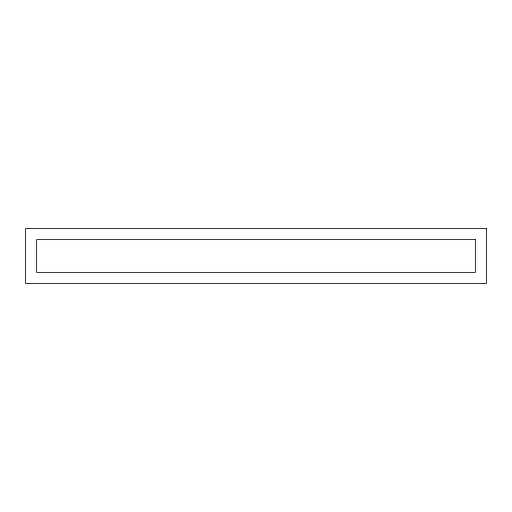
<?xml version="1.0" encoding="UTF-8"?>
<svg xmlns="http://www.w3.org/2000/svg" width="512" height="512" viewBox="0 0 512 512"><rect width="100%" height="100%" fill="white"/><g stroke="black" fill="none" stroke-linecap="round" stroke-linejoin="round"><path stroke-width="0.77" d="M486.4 228.57L25.6 228.57L25.6 283.43L486.4 283.43L486.4 228.57M475.347 239.622L36.653 239.622L36.653 272.378L475.347 272.378L475.347 239.622"/></g></svg>
